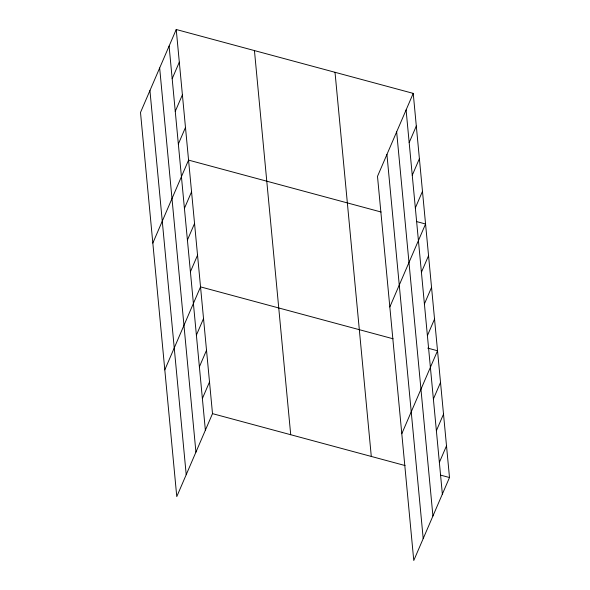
<?xml version="1.0" encoding="UTF-8"?>
<svg xmlns="http://www.w3.org/2000/svg" width="590" height="590" viewBox="0 0 590 590"><rect width="100%" height="100%" fill="white"/><g stroke="black" fill="none" stroke-linecap="round" stroke-linejoin="round"><path stroke-width="0.89" d="M176.233 29.5L140.501 112.469L176.771 496.618L212.503 413.642L176.233 29.5L413.229 93.382L449.499 477.531L413.767 560.5L377.497 176.358L413.229 93.382M172.177 78.728L179.316 62.149M175.26 111.377L182.399 94.806M178.342 144.034L185.481 127.455M152.832 243.08L188.564 160.111L381.125 212.017M184.419 208.373L191.558 191.802M187.414 240.071L194.553 223.492M190.408 271.761L197.547 255.182M164.802 369.849L200.534 286.88L393.095 338.785M196.389 335.142L203.528 318.57M199.383 366.832L206.522 350.261M202.377 398.53L209.516 381.951M409.172 142.61L416.311 126.039M412.255 175.267L419.394 158.688M415.338 207.916L422.477 191.344M389.828 306.962L425.56 223.994L416.673 221.597M421.415 272.263L428.554 255.684M424.409 303.953L431.548 287.374M427.396 335.644L434.535 319.072M401.797 433.731L437.529 350.762L427.75 348.122M433.385 399.024L440.524 382.453M436.379 430.722L443.518 414.143M439.366 462.413L446.505 445.834M212.503 413.642L405.065 465.547M440.612 475.134L449.499 477.531M406.09 109.961L442.36 494.103M396.65 131.872L432.927 516.014M386.929 154.447L423.2 538.589M335.017 72.305L371.294 456.446M254.445 50.585L290.715 434.727M169.094 46.072L205.372 430.221M159.661 67.983L195.932 452.132M149.934 90.558L186.211 474.707"/></g></svg>
